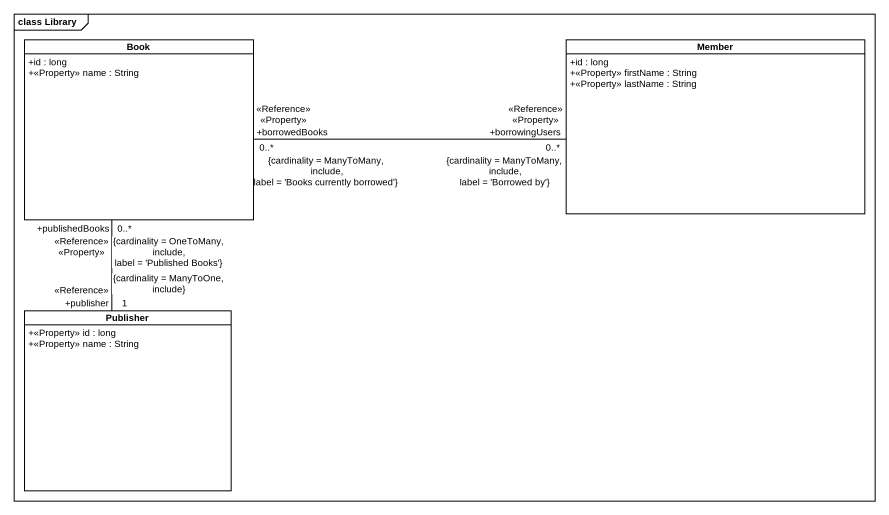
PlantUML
@startuml
mainframe class Library
hide circle
hide empty members
skinparam classAttributeIconSize 0
class Book {
  +id : long
  +<<Property>> name : String
}
class Member {
  +id : long
  +<<Property>> firstName : String
  +<<Property>> lastName : String
}
class Publisher {
  +<<Property>> id : long
  +<<Property>> name : String
}
Member "+borrowingUsers\n0..*\n<<Reference>> <<Property>>\n{cardinality = ManyToMany, include, label = 'Borrowed by'}" -left- "+borrowedBooks\n0..*\n<<Reference>> <<Property>>\n{cardinality = ManyToMany, include, label = 'Books currently borrowed'}" Book
Publisher "+publisher\n1\n<<Reference>>\n{cardinality = ManyToOne, include}" -up- "+publishedBooks\n0..*\n<<Reference>> <<Property>>\n{cardinality = OneToMany, include, label = 'Published Books'}" Book
@enduml
